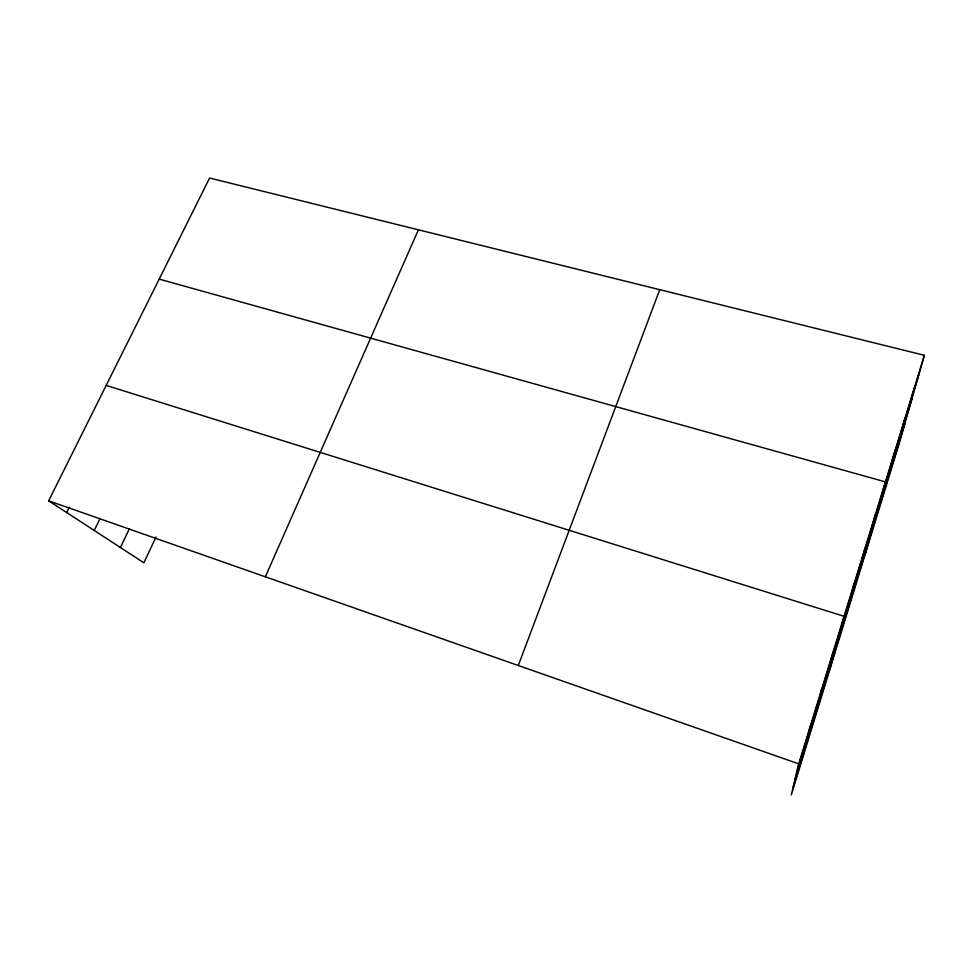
<?xml version="1.0" encoding="UTF-8"?>
<svg xmlns="http://www.w3.org/2000/svg" width="973" height="973" viewBox="0 0 973 973"><rect width="100%" height="100%" fill="white"/><g stroke="black" fill="none" stroke-linecap="round" stroke-linejoin="round"><path stroke-width="1.46" d="M924.35 355.315L798.724 763.854L791.292 794.977L898.955 444.333L924.35 355.315L209.596 178.023L48.65 500.803L143.882 562.808L156.021 536.974M808.563 733.216L810.339 726.065M819.655 697.106L821.771 688.896M830.577 661.579L833.022 652.311M829.823 669.497L844.09 616.323L106.191 385.405M851.618 593.153L854.659 581.939M861.737 560.205L865.07 548.079M871.723 527.755L875.335 514.741M865.265 554.038L885.43 481.89L159.195 279.105M891.244 464.243L895.379 449.538M900.791 433.18L905.182 417.672M910.205 402.567L914.839 386.269M793.08 787.461L905.145 422.623M797.288 769.886L919.485 372.379M795.111 778.972L912.102 398.249M518.293 665.508L659.743 289.686M265.349 576.794L418.402 229.823M120.409 547.531L129.336 528.813M94.247 530.492L100 518.609M66.687 512.552L69.265 507.322M48.65 500.803L798.724 763.854"/></g></svg>
